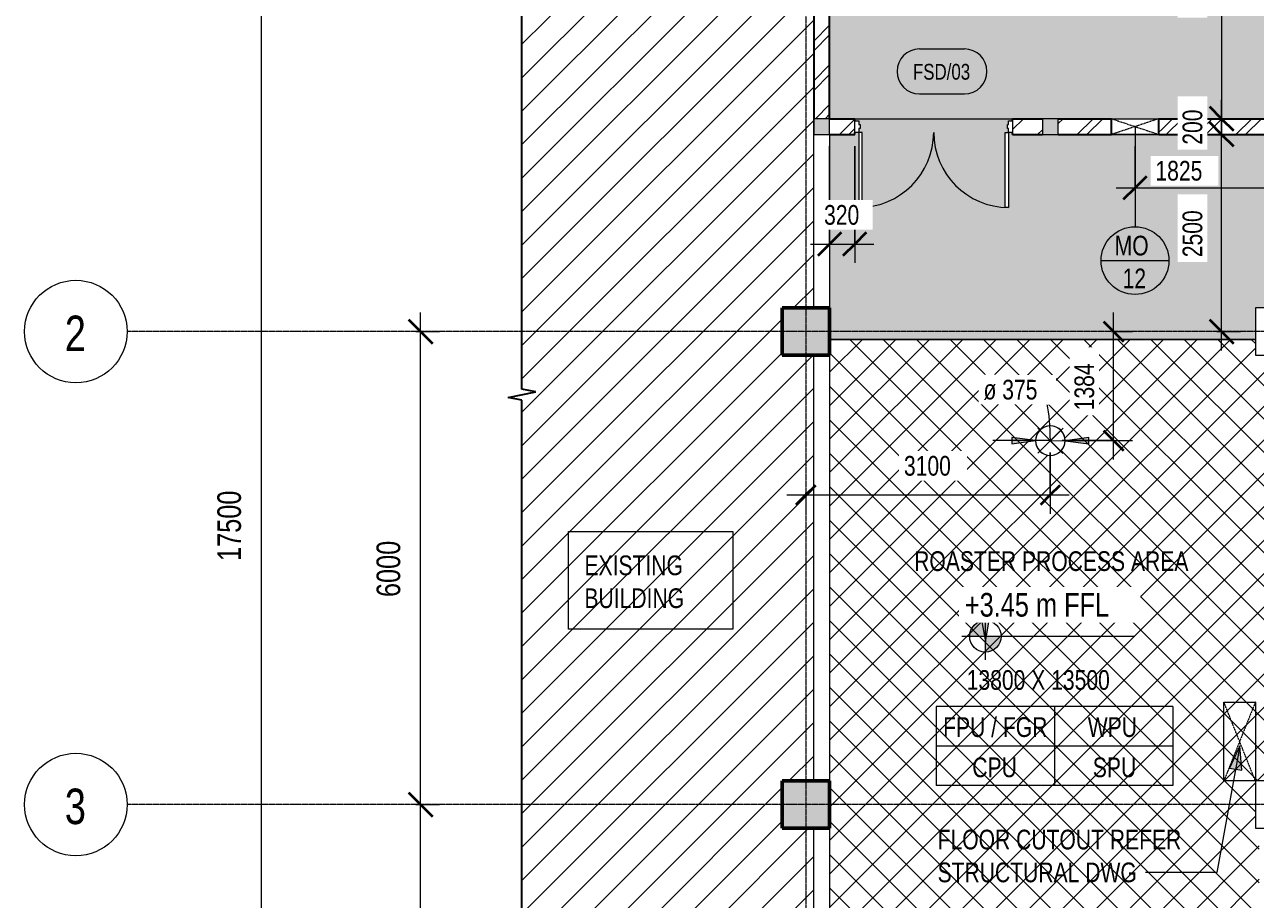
# Model space of a CAD drawing. Header units: millimetres. Extents: x -29259 to 87313, y -139821 to 46728.
# Drawn here: x 27047 to 42654, y 3797 to 14893 of the extents above; entities that cross this region are included whole.
import ezdxf

# ---------------------------------------------------------------- set-up
doc = ezdxf.new("R2010")
doc.units = ezdxf.units.MM
for name, pattern in [('Dash', [6.35, 3.175, -3.175]), ('Grid Line', [22.225, 12.7, -3.175, 3.175, -3.175]), ('Overhead', [3.96875, 2.38125, -1.5875])]:
    doc.linetypes.add(name, pattern=pattern)
for name, color, linetype, lineweight in [('A-ANNO-DIMS', 211, 'Continuous', 9), ('A-ANNO-DIMS-100', 211, 'Continuous', 9), ('A-AREA-IDEN', 2, 'Continuous', 9), ('A-DETL-GENF', 92, 'Continuous', 9), ('A-DETL-HDLN', 90, 'Overhead', 9), ('A-DETL-MEDM', 33, 'Continuous', 25), ('A-DETL-THIN', 151, 'Continuous', 9), ('A-DOOR', 31, 'Continuous', 9), ('A-DOOR-FRAM', 31, 'Continuous', 18), ('A-DOOR-IDEN', 31, 'Continuous', 9), ('A-FLOR', 192, 'Continuous', 9), ('A-FLOR-PATT', 8, 'Continuous', 18), ('A-GLAZ', 151, 'Continuous', 9), ('A-GLAZ-HDLN', 1, 'Dash', 18), ('A-GLAZ-IDEN', 152, 'Continuous', 9), ('A-WALL', 113, 'Continuous', 18), ('A-WALL-PATT', 111, 'Continuous', 18), ('G-ANNO-DIMS', 111, 'Continuous', 9), ('G-ANNO-TEXT', 231, 'Continuous', 9), ('S-COLS', 52, 'Continuous', 18), ('S-GRID', 8, 'Continuous', 9), ('S-GRID-IDEN', 1, 'Continuous', 9)]:
    doc.layers.add(name, color=color, linetype=linetype, lineweight=lineweight)
doc.styles.add('Century Gothic', font='GOTHIC.TTF', dxfattribs={"width": 0.8, "height": 450})
doc.styles.add('Century Gothic_1', font='GOTHIC.TTF', dxfattribs={"width": 0.8, "height": 250})
doc.styles.add('Century Gothic_2', font='GOTHIC.TTF', dxfattribs={"width": 0.8, "height": 300})
doc.styles.add('Century Gothic_3', font='GOTHIC.TTF', dxfattribs={"width": 0.8, "height": 200})
doc.dimstyles.new('Diagonal_-_2_5mm_Century_Gothic', dxfattribs={"dimscale": 304.8, "dimtxt": 261.042067, "dimasz": 0.984252, "dimexe": 0.787402, "dimexo": 0.492126, "dimgap": 0.574147, "dimtad": 1, "dimdec": 0, "dimzin": 0, "dimdsep": 46, "dimtxsty": 'Century Gothic_1', "dimblk1": 'OBLIQUE', "dimblk2": 'OBLIQUE', "dimsah": 1, "dimcen": 0.09, "dimdle": 0.787402, "dimazin": 0, "dimtfac": 1, "dimtdec": 4, "dimtix": 1, "dimtmove": 0, "dimatfit": 3, "dimfxl": 1, "dimtvp": 1, "dimtfill": 1, "dimtolj": 1, "dimtzin": 0, "dimarcsym": 2})
doc.dimstyles.new('Diagonal_-_2_5mm_Century_Gothic_2', dxfattribs={"dimscale": 304.8, "dimtxt": 261.042067, "dimasz": 0.984252, "dimexe": 0.787402, "dimexo": 0.492126, "dimgap": 0.574147, "dimtad": 1, "dimdec": 0, "dimzin": 0, "dimdsep": 46, "dimtxsty": 'Century Gothic_1', "dimblk1": 'OBLIQUE', "dimblk2": 'OBLIQUE', "dimsah": 1, "dimcen": 0.09, "dimdle": 0.787402, "dimazin": 0, "dimtfac": 1, "dimtdec": 4, "dimtix": 1, "dimtmove": 2, "dimatfit": 3, "dimfxl": 1, "dimtvp": 1, "dimtfill": 1, "dimtolj": 1, "dimtzin": 0, "dimarcsym": 2})
doc.dimstyles.new('Diagonal_-_2_5mm_Century_Gothic__T', dxfattribs={"dimscale": 304.8, "dimtxt": 261.042067, "dimasz": 0.82021, "dimexe": 0.787402, "dimexo": 0.492126, "dimgap": 0.574147, "dimtad": 1, "dimdec": 0, "dimzin": 0, "dimdsep": 46, "dimtxsty": 'Century Gothic_1', "dimblk1": 'OBLIQUE', "dimblk2": 'OBLIQUE', "dimsah": 1, "dimcen": 0.09, "dimdle": 0.787402, "dimazin": 0, "dimtfac": 1, "dimtdec": 4, "dimtix": 1, "dimtmove": 0, "dimatfit": 3, "dimfxl": 1, "dimtvp": 1, "dimtfill": 1, "dimtolj": 1, "dimtzin": 0, "dimarcsym": 2})
doc.dimstyles.new('Diagonal_-_3mm_Century_Gothic', dxfattribs={"dimscale": 304.8, "dimtxt": 313.250481, "dimasz": 0.984252, "dimexe": 0.787402, "dimexo": 0.492126, "dimgap": 0.574147, "dimtad": 1, "dimdec": 0, "dimzin": 0, "dimdsep": 46, "dimtxsty": 'Century Gothic_2', "dimblk1": 'OBLIQUE', "dimblk2": 'OBLIQUE', "dimsah": 1, "dimcen": 0.09, "dimdle": 0.787402, "dimazin": 0, "dimtfac": 1, "dimtdec": 4, "dimtix": 1, "dimtmove": 0, "dimatfit": 3, "dimfxl": 1, "dimtvp": 1, "dimtfill": 1, "dimtolj": 1, "dimtzin": 0, "dimarcsym": 2})
doc.dimstyles.new('Diameter_-_2_5mm_Century_Gothic', dxfattribs={"dimscale": 304.8, "dimtxt": 261.042067, "dimasz": 0.984252, "dimexe": 0.787402, "dimexo": 0, "dimgap": 0.492126, "dimtad": 1, "dimjust": 3, "dimdec": 0, "dimzin": 0, "dimdsep": 46, "dimtxsty": 'Century Gothic_1', "dimsah": 1, "dimcen": 0.09, "dimdle": 0.787402, "dimazin": 0, "dimtfac": 1, "dimtdec": 4, "dimtix": 1, "dimtmove": 0, "dimatfit": 2, "dimfxl": 1, "dimtvp": 1, "dimtfill": 1, "dimtolj": 1, "dimtzin": 0, "dimarcsym": 2})
pattern_1 = [(45, (36954.4, 0), (-251.447, 251.447), []), (45, (36954.4, 381), (-251.447, 251.447), [])]

# ---------------------------------------------------------------- blocks, each defined once
blk = doc.blocks.new('Roaster Building_ST_RVT2022_detached_rvt-2-FIRST FLOOR PLAN')
at = {"layer": 'S-COLS', "lineweight": 5}
for points in [[(-86, 10700), (300, 10700), (300, 11300), (-300, 11300), (-300, 10700)], [(-300, 4700), (300, 4700), (300, 5300), (-300, 5300)]]:
    blk.add_hatch(color=254, dxfattribs=at).paths.add_polyline_path(points)
at = {"layer": 'A-FLOR', "color": 250}
for p, q in [((300, 13500), (300, 11300)), ((300, 10900), (5700, 10900))]:
    blk.add_line(p, q, dxfattribs=at)
at = {"layer": 'S-COLS', "color": 7, "lineweight": 50}
for p, q in [((100, 11300), (-300, 11300)), ((-300, 11300), (-300, 10700)), ((300, 11300), (100, 11300)), ((300, 10700), (300, 11300)), ((-300, 10700), (100, 10700)), ((100, 10700), (300, 10700)), ((100, 5300), (-300, 5300)), ((-300, 5300), (-300, 4700)), ((300, 5300), (100, 5300)), ((300, 4700), (300, 5300)), ((-300, 4700), (100, 4700)), ((100, 4700), (300, 4700))]:
    blk.add_line(p, q, dxfattribs=at)
at = {"layer": 'S-COLS', "color": 250, "lineweight": 9}
for p, q in [((6300, 11300), (5700, 11300)), ((5700, 11300), (5700, 10700)), ((5700, 10700), (6300, 10700)), ((6300, 5300), (5700, 5300)), ((5700, 5300), (5700, 4700)), ((5700, 4700), (6300, 4700))]:
    blk.add_line(p, q, dxfattribs=at)
blk = doc.blocks.new('Roaster Building_ST_RVT2022 _SST__rvt-2-FIRST FLOOR PLAN')
at = {"layer": 'A-FLOR', "lineweight": 5}
h = blk.add_hatch(color=8, dxfattribs=at)
h.paths.add_polyline_path([(10897, 10900), (12750, 10900), (12750, 10925), (9140, 10925), (9140, 10900), (10891, 10900)])
h.paths.add_polyline_path([(671, 13525), (716, 13525), (716, 12575), (671, 12575), (671, 13500)])
h.paths.add_polyline_path([(12939, 10900), (13700, 10900), (13700, 11300), (14100, 11300), (14100, 12030), (13350, 12030), (13350, 13500), (13200, 13500), (13200, 13525), (13150, 13525), (13150, 13575), (13134, 13575), (13134, 13626), (13150, 13626), (13150, 13675), (13200, 13675), (13200, 13700), (14100, 13700), (14100, 16250), (12150, 16250), (12150, 17000), (6300, 17000), (6300, 16700), (5700, 16700), (5700, 17000), (600, 17000), (600, 16100), (301, 16100), (301, 13700), (621, 13700), (621, 13675), (671, 13675), (671, 13626), (687, 13626), (687, 13575), (671, 13575), (671, 13525), (621, 13525), (621, 13500), (300, 13500), (300, 10900), (5700, 10900), (5700, 11300), (6300, 11300), (6300, 10900), (9090, 10900), (9091, 10975), (12800, 10974), (12800, 10900)])
h.paths.add_polyline_path([(14100, 12180), (14100, 13500), (13500, 13500), (13500, 13400), (13900, 13400), (13900, 12180), (13933, 12180)])
h.paths.add_polyline_path([(13150, 12425), (13105, 12425), (13105, 13525), (13150, 13525), (13150, 12765)])
h.paths.add_polyline_path([(2571, 13525), (2571, 13575), (2555, 13575), (2555, 13626), (2571, 13626), (2571, 13675), (2621, 13675), (2621, 13700), (12000, 13700), (12000, 13675), (12050, 13675), (12050, 13626), (12066, 13626), (12066, 13575), (12050, 13575), (12050, 13525), (12000, 13525), (12000, 13500), (2621, 13500), (2621, 13525)])
h.paths.add_polyline_path([(2526, 12575), (2526, 13525), (2571, 13525), (2571, 12575)])
h.paths.add_polyline_path([(12770, 13519), (12430, 13519), (12430, 13525), (12450, 13525), (12450, 13570), (12430, 13570), (12430, 13576), (12770, 13576), (12770, 13570), (12750, 13570), (12750, 13525), (12770, 13525)])
h.paths.add_polyline_path([(13600, 16400), (14100, 16400), (14100, 16700), (13700, 16700), (13700, 17000), (12300, 17000), (12300, 16800), (13600, 16800), (13600, 16700)])
h.paths.add_polyline_path([(14300, 17200), (14300, 17800), (9505, 17800), (9505, 17700), (9305, 17700), (9305, 17600), (300, 17600), (300, 17300), (600, 17300), (600, 17200), (5700, 17200), (5700, 17300), (6300, 17300), (6300, 17200), (13933, 17200)])
at = {"layer": 'A-FLOR', "color": 255, "lineweight": 18}
for p, q in [((300, 13500), (300, 11300)), ((300, 10900), (5700, 10900))]:
    blk.add_line(p, q, dxfattribs=at)
blk = doc.blocks.new('LTTS_NT_AR_Door-Exterior-Double - 2000 x 3000mm_FSD 03-983790-FIRST FLOOR PLAN')
at = {"layer": 'A-DOOR', "lineweight": 18}
for p, q in [((-905, -81.35), (-950, -81.35)), ((-950, -81.35), (-950, -1031.35)), ((-905, -1031.35), (-905, -81.35)), ((905, -81.35), (950, -81.35)), ((905, -1031.35), (905, -81.35)), ((950, -81.35), (950, -1031.35)), ((-950, -1031.35), (-905, -1031.35)), ((950, -1031.35), (905, -1031.35))]:
    blk.add_line(p, q, dxfattribs=at)
at = {"layer": 'A-DOOR'}
for centre, start, end in [((-950, -81.35), 270, 360), ((950, -81.35), 180, 270)]:
    blk.add_arc(centre, 950, start, end, dxfattribs=at)
at = {"layer": 'A-DOOR-FRAM'}
for p, q in [((-1000, 68.65), (-950, 68.65)), ((-1000, -81.35), (-1000, 68.65)), ((-950, 68.65), (-950, 19.4375)), ((-950, 19.4375), (-934.125, 19.4375)), ((-934.125, 19.4375), (-934.125, -31.5875)), ((934.125, 19.4375), (950, 19.4375)), ((934.125, -31.5875), (934.125, 19.4375)), ((950, 68.65), (1000, 68.65)), ((950, 19.4375), (950, 68.65)), ((1000, 68.65), (1000, -81.35)), ((-950, -81.35), (-1000, -81.35)), ((-950, -31.5875), (-950, -81.35)), ((-934.125, -31.5875), (-950, -31.5875)), ((950, -31.5875), (934.125, -31.5875)), ((950, -81.35), (950, -31.5875)), ((1000, -81.35), (950, -81.35))]:
    blk.add_line(p, q, dxfattribs=at)
blk = doc.blocks.new('MECH CUTOUT - M 12-992678-FIRST FLOOR PLAN')
at = {"layer": 'A-GLAZ'}
for p, q in [((300, 100), (-300, 100)), ((-300, -100), (-300, 100)), ((300, -100), (300, 100)), ((300, -100), (-300, -100))]:
    blk.add_line(p, q, dxfattribs=at)
at = {"layer": 'A-GLAZ-HDLN'}
for p, q in [((300, -100), (-300, 100)), ((-300, -100), (300, 100))]:
    blk.add_line(p, q, dxfattribs=at)
blk = doc.blocks.new('M_Break Line - M_Break Line-679379-FIRST FLOOR PLAN')
at = {"layer": 'A-DETL-MEDM'}
for p, q in [((-71, 0), (-35, 175)), ((-35, 175), (35, -175)), ((-14313, 0), (-71, 0)), ((35, -175), (71, 0)), ((71, 0), (10248, 0))]:
    blk.add_line(p, q, dxfattribs=at)
blk = doc.blocks.new('Grid - M_Grid Head - Circle-24584-FIRST FLOOR PLAN')
at = {"layer": 'S-GRID-IDEN'}
blk.add_circle((0, 0), 6.5, dxfattribs=at)
blk = doc.blocks.new('DIMBLOCK26-FIRST FLOOR PLAN')
at = {"layer": 'A-ANNO-DIMS-100', "lineweight": 35, "transparency": 16777216}
for p, q in [((32069, 5000), (31919, 5150)), ((32069, 5000), (32219, 4850)), ((32069, 0), (31919, 150)), ((32069, 0), (32219, -150))]:
    blk.add_line(p, q, dxfattribs=at)
at = {"layer": 'A-ANNO-DIMS-100', "transparency": 16777216}
for p, q in [((32007, 5000), (32309, 5000)), ((32069, 5000), (32007, 5000)), ((32069, 0), (32069, 5000)), ((32007, 0), (32309, 0)), ((32069, 0), (32007, 0))]:
    blk.add_line(p, q, dxfattribs=at)
at = {"layer": 'A-ANNO-DIMS-100', "color": 0, "transparency": 16777216, "insert": (31510, 2132), "char_height": 300, "width": 883.07, "attachment_point": 1, "rotation": 90, "line_spacing_factor": 0.984502, "style": 'Century Gothic_2', "bg_fill": 3, "box_fill_scale": 1.25, "bg_fill_color": 256, "bg_fill_true_color": 13158600, "bg_fill_transparency": 0}
blk.add_mtext('5000', dxfattribs=at)
blk = doc.blocks.new('_Oblique')
at = {"color": 0, "linetype": 'ByBlock', "lineweight": -2}
blk.add_line((-0.5, -0.5), (0.5, 0.5), dxfattribs=at)
blk = doc.blocks.new('DIMBLOCK27-FIRST FLOOR PLAN')
at = {"layer": 'A-ANNO-DIMS-100', "transparency": 16777216}
for p, q in [((32069, 5000), (32069, 11240)), ((32007, 11000), (32309, 11000)), ((32069, 11000), (32007, 11000)), ((32007, 5000), (32309, 5000)), ((32069, 5000), (32007, 5000))]:
    blk.add_line(p, q, dxfattribs=at)
at = {"layer": 'A-ANNO-DIMS-100', "lineweight": 35, "transparency": 16777216}
for p, q in [((32069, 11000), (31919, 11150)), ((32069, 11000), (32219, 10850)), ((32069, 5000), (31919, 5150)), ((32069, 5000), (32219, 4850))]:
    blk.add_line(p, q, dxfattribs=at)
at = {"layer": 'A-ANNO-DIMS-100', "color": 0, "transparency": 16777216, "insert": (31510, 7632), "char_height": 300, "width": 883.07, "attachment_point": 1, "rotation": 90, "line_spacing_factor": 0.984502, "style": 'Century Gothic_2', "bg_fill": 3, "box_fill_scale": 1.25, "bg_fill_color": 256, "bg_fill_true_color": 13158600, "bg_fill_transparency": 0}
blk.add_mtext('6000', dxfattribs=at)
blk = doc.blocks.new('DIMBLOCK28-FIRST FLOOR PLAN')
at = {"layer": 'A-ANNO-DIMS-100', "transparency": 16777216}
for p, q in [((42226, 17240), (42226, 13460)), ((42288, 17000), (41986, 17000)), ((42226, 17000), (42288, 17000)), ((41687, 13700), (42466, 13700)), ((42226, 13700), (41687, 13700))]:
    blk.add_line(p, q, dxfattribs=at)
at = {"layer": 'A-ANNO-DIMS-100', "lineweight": 35, "transparency": 16777216}
for p, q in [((42226, 17000), (42076, 17150)), ((42226, 17000), (42376, 16850)), ((42226, 13700), (42076, 13850)), ((42226, 13700), (42376, 13550))]:
    blk.add_line(p, q, dxfattribs=at)
at = {"layer": 'A-ANNO-DIMS-100', "color": 0, "transparency": 16777216, "insert": (41731, 15043), "char_height": 250, "width": 735.89, "attachment_point": 1, "rotation": 90, "line_spacing_factor": 0.984502, "style": 'Century Gothic_1', "bg_fill": 3, "box_fill_scale": 1.25, "bg_fill_color": 256, "bg_fill_true_color": 13158600, "bg_fill_transparency": 0}
blk.add_mtext('3300', dxfattribs=at)
blk = doc.blocks.new('DIMBLOCK45-FIRST FLOOR PLAN')
at = {"layer": 'A-ANNO-DIMS-100', "lineweight": 35, "transparency": 16777216}
for p, q in [((42226, 13500), (42076, 13650)), ((42226, 13500), (42376, 13350)), ((42226, 11000), (42076, 11150)), ((42226, 11000), (42376, 10850))]:
    blk.add_line(p, q, dxfattribs=at)
at = {"layer": 'A-ANNO-DIMS-100', "transparency": 16777216}
for p, q in [((42164, 13500), (42466, 13500)), ((42226, 13500), (42164, 13500)), ((42226, 10760), (42226, 13500)), ((42164, 11000), (42466, 11000)), ((42226, 11000), (42164, 11000))]:
    blk.add_line(p, q, dxfattribs=at)
at = {"layer": 'A-ANNO-DIMS-100', "color": 0, "transparency": 16777216, "insert": (41731, 11943), "char_height": 250, "width": 735.89, "attachment_point": 1, "rotation": 90, "line_spacing_factor": 0.984502, "style": 'Century Gothic_1', "bg_fill": 3, "box_fill_scale": 1.25, "bg_fill_color": 256, "bg_fill_true_color": 13158600, "bg_fill_transparency": 0}
blk.add_mtext('2500', dxfattribs=at)
blk = doc.blocks.new('DIMBLOCK46-FIRST FLOOR PLAN')
at = {"layer": 'A-ANNO-DIMS-100', "transparency": 16777216}
for p, q in [((42226, 13500), (42226, 13940)), ((42164, 13700), (42466, 13700)), ((42226, 13700), (42164, 13700)), ((42164, 13500), (42466, 13500)), ((42226, 13500), (42164, 13500))]:
    blk.add_line(p, q, dxfattribs=at)
at = {"layer": 'A-ANNO-DIMS-100', "lineweight": 35, "transparency": 16777216}
for p, q in [((42226, 13700), (42076, 13850)), ((42226, 13500), (42076, 13650)), ((42226, 13700), (42376, 13550)), ((42226, 13500), (42376, 13350))]:
    blk.add_line(p, q, dxfattribs=at)
at = {"layer": 'A-ANNO-DIMS-100', "color": 0, "transparency": 16777216, "insert": (41731, 13370), "char_height": 250, "width": 551.92, "attachment_point": 1, "rotation": 90, "line_spacing_factor": 0.984502, "style": 'Century Gothic_1', "bg_fill": 3, "box_fill_scale": 1.25, "bg_fill_color": 256, "bg_fill_true_color": 13158600, "bg_fill_transparency": 0}
blk.add_mtext('200', dxfattribs=at)
blk = doc.blocks.new('DIMBLOCK56-FIRST FLOOR PLAN')
at = {"layer": 'A-ANNO-DIMS-100', "transparency": 16777216}
for p, q in [((40856, 9376), (40856, 11240)), ((40829, 11000), (41096, 11000)), ((40856, 11000), (40829, 11000)), ((40204, 9616), (41096, 9616)), ((40856, 9616), (40204, 9616))]:
    blk.add_line(p, q, dxfattribs=at)
at = {"layer": 'A-ANNO-DIMS-100', "lineweight": 35, "transparency": 16777216}
for p, q in [((40856, 11000), (40731, 11125)), ((40856, 11000), (40981, 10875)), ((40856, 9616), (40731, 9741)), ((40856, 9616), (40981, 9491))]:
    blk.add_line(p, q, dxfattribs=at)
at = {"layer": 'A-ANNO-DIMS-100', "color": 0, "transparency": 16777216, "insert": (40360, 10001), "char_height": 250, "width": 735.89, "attachment_point": 1, "rotation": 90, "line_spacing_factor": 0.984502, "style": 'Century Gothic_1', "bg_fill": 3, "box_fill_scale": 1.25, "bg_fill_color": 256, "bg_fill_true_color": 13158600, "bg_fill_transparency": 0}
blk.add_mtext('1384', dxfattribs=at)
blk = doc.blocks.new('DIMBLOCK57-FIRST FLOOR PLAN')
at = {"layer": 'A-ANNO-DIMS-100', "transparency": 16777216}
for p, q in [((40054, 9466), (40054, 8687)), ((40054, 8927), (40054, 9466)), ((36714, 8927), (40294, 8927)), ((36954, 8954), (36954, 8687)), ((36954, 8927), (36954, 8954))]:
    blk.add_line(p, q, dxfattribs=at)
at = {"layer": 'A-ANNO-DIMS-100', "lineweight": 35, "transparency": 16777216}
for p, q in [((36954, 8927), (36829, 8802)), ((36954, 8927), (37079, 9052)), ((40054, 8927), (39929, 8802)), ((40054, 8927), (40179, 9052))]:
    blk.add_line(p, q, dxfattribs=at)
at = {"layer": 'A-ANNO-DIMS-100', "color": 0, "transparency": 16777216, "insert": (38198, 9422), "char_height": 250, "width": 735.89, "attachment_point": 1, "line_spacing_factor": 0.984502, "style": 'Century Gothic_1', "bg_fill": 3, "box_fill_scale": 1.25, "bg_fill_color": 256, "bg_fill_true_color": 13158600, "bg_fill_transparency": 0}
blk.add_mtext('3100', dxfattribs=at)
blk = doc.blocks.new('DIMBLOCK58-FIRST FLOOR PLAN')
at = {"layer": 'A-ANNO-DIMS-100', "transparency": 16777216}
for points in [[(39867, 9616), (39567, 9656), (39567, 9577)], [(40242, 9615), (40542, 9575), (40542, 9654)]]:
    blk.add_hatch(color=256, dxfattribs=at).paths.add_polyline_path(points)
for p, q in [((40215, 9775), (39894, 9456)), ((40214, 9455), (39895, 9776)), ((40054, 9616), (39324, 9617)), ((39867, 9616), (39567, 9656)), ((39567, 9656), (39567, 9577)), ((39567, 9577), (39867, 9616)), ((40054, 9616), (40784, 9614)), ((40542, 9654), (40242, 9615)), ((40242, 9615), (40542, 9575)), ((40542, 9575), (40542, 9654))]:
    blk.add_line(p, q, dxfattribs=at)
for radius, start, end in [(187, 106.5231, 253.2003), (188, 286.5231, 73.2003)]:
    blk.add_arc((40054, 9616), radius, start, end, dxfattribs=at)
blk.add_ellipse((39918, 9616), major_axis=(2, 656), ratio=0.207611, start_param=4.712389, end_param=6.283185, dxfattribs=at)
at = {"layer": 'A-ANNO-DIMS-100', "color": 0, "transparency": 16777216, "insert": (39207, 10389), "char_height": 250, "width": 855.22, "attachment_point": 1, "rotation": 359.8617, "line_spacing_factor": 0.984502, "style": 'Century Gothic_1', "bg_fill": 3, "box_fill_scale": 1.25, "bg_fill_color": 256, "bg_fill_true_color": 13158600, "bg_fill_transparency": 0}
blk.add_mtext('ø 375', dxfattribs=at)
blk = doc.blocks.new('DIMBLOCK70-FIRST FLOOR PLAN')
at = {"layer": 'A-ANNO-DIMS-100', "transparency": 16777216}
for p, q in [((30051, -440), (30051, 17540)), ((36204, 17300), (29811, 17300)), ((30051, 17300), (36204, 17300)), ((35850, -200), (29811, -200)), ((30051, -200), (35850, -200))]:
    blk.add_line(p, q, dxfattribs=at)
at = {"layer": 'A-ANNO-DIMS-100', "lineweight": 35, "transparency": 16777216}
for p, q in [((30051, 17300), (29901, 17450)), ((30051, 17300), (30201, 17150)), ((30051, -200), (29901, -50)), ((30051, -200), (30201, -350))]:
    blk.add_line(p, q, dxfattribs=at)
at = {"layer": 'A-ANNO-DIMS-100', "color": 0, "transparency": 16777216, "insert": (29491, 8090), "char_height": 300, "width": 1103.84, "attachment_point": 1, "rotation": 90, "line_spacing_factor": 0.984502, "style": 'Century Gothic_2', "bg_fill": 3, "box_fill_scale": 1.25, "bg_fill_color": 256, "bg_fill_true_color": 13158600, "bg_fill_transparency": 0}
blk.add_mtext('17500', dxfattribs=at)
blk = doc.blocks.new('Spot Elevations - M_Spot Elevation - Target Filled-23738-FIRST FLOOR PLAN')
at = {"layer": 'G-ANNO-DIMS'}
h = blk.add_hatch(color=256, dxfattribs=at)
edge = h.paths.add_edge_path()
edge.add_line((0, 0), (-2, 0))
edge.add_arc((0, 0), 2, 90, 180, ccw=False)
edge.add_line((0, 2), (0, 0))
h = blk.add_hatch(color=256, dxfattribs=at)
edge = h.paths.add_edge_path()
edge.add_line((0, 0), (2, 0))
edge.add_arc((0, 0), 2, 270, 360, ccw=False)
edge.add_line((0, -2), (0, 0))
for p, q in [((0, -3), (0, 3)), ((-3, 0), (18.95, 0))]:
    blk.add_line(p, q, dxfattribs=at)
blk.add_circle((0, 0), 2, dxfattribs=at)
blk = doc.blocks.new('LTTS_Finish_Room Tag - Finish Room Tag-672008-FIRST FLOOR PLAN')
at = {"layer": 'A-AREA-IDEN'}
for p, q in [((-15, 5), (-15, -5)), ((15, 5), (-15, 5)), ((0, 5), (0, -5)), ((15, 5), (15, -5)), ((15, 0), (-15, 0)), ((15, -5), (-15, -5))]:
    blk.add_line(p, q, dxfattribs=at)
blk = doc.blocks.new('M_Door Tag - M_Door Tag-1233-FIRST FLOOR PLAN')
at = {"layer": 'A-DOOR-IDEN'}
for p, q in [((-3.15, 2.71), (2.55, 2.71)), ((-3.15, -3), (2.55, -3))]:
    blk.add_line(p, q, dxfattribs=at)
for centre, start, end in [((-3.15, -0.15), 90, 270), ((2.55, -0.15), 270, 90)]:
    blk.add_arc(centre, 2.85, start, end, dxfattribs=at)
blk = doc.blocks.new('DIMBLOCK71-FIRST FLOOR PLAN')
at = {"layer": 'A-ANNO-DIMS-100', "transparency": 16777216}
for p, q in [((37255, 13350), (37255, 11870)), ((37255, 12110), (37255, 13350)), ((37575, 13350), (37575, 11870)), ((37575, 12110), (37575, 13350)), ((37015, 12110), (37815, 12110))]:
    blk.add_line(p, q, dxfattribs=at)
at = {"layer": 'A-ANNO-DIMS-100', "lineweight": 35, "transparency": 16777216}
for p, q in [((37255, 12110), (37405, 12260)), ((37575, 12110), (37725, 12260)), ((37255, 12110), (37105, 11960)), ((37575, 12110), (37425, 11960))]:
    blk.add_line(p, q, dxfattribs=at)
at = {"layer": 'A-ANNO-DIMS-100', "color": 0, "transparency": 16777216, "insert": (37185, 12605), "char_height": 250, "width": 551.92, "attachment_point": 1, "line_spacing_factor": 0.984502, "style": 'Century Gothic_1', "bg_fill": 3, "box_fill_scale": 1.25, "bg_fill_color": 256, "bg_fill_true_color": 13158600, "bg_fill_transparency": 0}
blk.add_mtext('320', dxfattribs=at)
blk = doc.blocks.new('DIMBLOCK72-FIRST FLOOR PLAN')
at = {"layer": 'A-ANNO-DIMS-100', "transparency": 16777216}
for p, q in [((41129, 13350), (41129, 12583)), ((41129, 12823), (41129, 13350)), ((40889, 12823), (42954, 12823)), ((42954, 12885), (42954, 12583)), ((42954, 12823), (42954, 12885))]:
    blk.add_line(p, q, dxfattribs=at)
at = {"layer": 'A-ANNO-DIMS-100', "lineweight": 35, "transparency": 16777216}
for p, q in [((41129, 12823), (41279, 12973)), ((42954, 12823), (43104, 12973)), ((41129, 12823), (40979, 12673)), ((42954, 12823), (42804, 12673))]:
    blk.add_line(p, q, dxfattribs=at)
at = {"layer": 'A-ANNO-DIMS-100', "color": 0, "transparency": 16777216, "insert": (41387, 13165), "char_height": 250, "width": 735.89, "attachment_point": 1, "line_spacing_factor": 0.984502, "style": 'Century Gothic_1', "bg_fill": 3, "box_fill_scale": 1.25, "bg_fill_color": 256, "bg_fill_true_color": 13158600, "bg_fill_transparency": 0}
blk.add_mtext('1825', dxfattribs=at)
blk = doc.blocks.new('LTTS_A1_WINDOW TAG - LTTS_A1_WINDOW TAG-803410-FIRST FLOOR PLAN')
at = {"layer": 'A-GLAZ-IDEN'}
blk.add_line((-4.31, 0), (4.29, 0), dxfattribs=at)
blk.add_circle((-0.01, 0), 4.3, dxfattribs=at)

msp = doc.modelspace()

# ---------------------------------------------------------------- hatches: boundary and pattern name
at = {"layer": 'A-DETL-GENF'}
h = msp.add_hatch(dxfattribs=at)
h.set_pattern_fill('FP_2', color=9, style=0, pattern_type=2)
h.set_pattern_definition([(45, (36954.4, 0), (-212.132, 212.132), [])])
h.paths.add_polyline_path([(34994, -3955.1), (36654.4, -3955.1), (36654.4, 400), (37054.4, 400), (37054.4, 4700), (36654.4, 4700), (36654.4, 5300), (37054.4, 5300), (37054.4, 10699.9), (36654.4, 10699.9), (36654.4, 11299.9), (37054.4, 11299.9), (37054.4, 16099.9), (36354.4, 16099.9), (36354.4, 17299.9), (37054.4, 17299.9), (37054.4, 17600), (46499.4, 17600), (46499.4, 20391.8), (40181.1, 20391.8), (40145.7, 20239.6), (40110.3, 20391.8), (33354.4, 20391.8), (33354.4, 10270.7), (33529.4, 10235.3), (33354.4, 10199.9), (33354.4, -3955.1)])
for points in [[(37255, 13499.9), (37255, 13700), (37054.4, 13700), (37054.4, 13499.9)], [(40155, 13499.9), (40155, 13700), (39954.4, 13700), (39954.4, 13499.9)]]:
    msp.add_hatch(color=9, dxfattribs=at).paths.add_polyline_path(points)
at = {"layer": 'A-FLOR-PATT', "lineweight": 9}
h = msp.add_hatch(dxfattribs=at)
h.set_pattern_fill('FP_3', color=256, style=0, pattern_type=2)
h.set_pattern_definition([(45, (36954.4, 0), (-212.132, 212.132), []), (135, (36954.4, 0), (-212.132, -212.132), [])])
h.paths.add_polyline_path([(37255, 200), (42654.4, 200), (42654.4, 400), (42704.4, 400), (42704.4, 4700), (42654.4, 4700), (42654.4, 5300), (43254.4, 5300), (43254.4, 5200), (46119.4, 5200), (46119.4, 5775), (46044.4, 5775.9), (46044.4, 10899.9), (45763.8, 10899.9), (45763.8, 9948.7), (44538.8, 9948.7), (44538.8, 10899.9), (43254.4, 10899.9), (43254.4, 10699.9), (42654.4, 10699.9), (42654.4, 10899.9), (37255, 10899.9), (37255, 1118.9)])
h.paths.add_polyline_path([(48900.4, 5200), (50654.4, 5200), (50654.4, 5300), (50854.4, 5300), (50854.4, 10699.9), (50654.4, 10699.9), (50654.4, 10899.9), (49753.9, 10899.9), (49753.1, 7231.7), (48724.4, 7231.7), (48723.5, 5775), (48649.4, 5775), (48649.4, 5200)])
h.paths.add_polyline_path([(48652, 5825), (48674.4, 5825), (48675.2, 7281.7), (49703.9, 7281.7), (49703.9, 10899.9), (49678.9, 10899.9), (49678.9, 7306.7), (48649.4, 7306.7), (48649.4, 5825)])
h.paths.add_polyline_path([(46119.4, 5825), (46119.4, 10899.9), (46094.4, 10899.9), (46094.4, 5825)])
h.paths.add_polyline_path([(44891.3, 9061.5), (44819.7, 9067.7), (44750.2, 9086.3), (44685.1, 9116.7), (44626.2, 9158), (44575.3, 9208.8), (44534.1, 9267.7), (44503.7, 9332.9), (44485.1, 9402.3), (44478.8, 9474), (44485.1, 9545.6), (44503.7, 9615), (44534.1, 9680.2), (44575.3, 9739.1), (44626.2, 9789.9), (44685.1, 9831.2), (44750.2, 9861.6), (44819.7, 9880.2), (44891.3, 9886.5), (44962.9, 9880.2), (45032.4, 9861.6), (45097.6, 9831.2), (45156.5, 9789.9), (45207.3, 9739.1), (45248.5, 9680.2), (45278.9, 9615), (45297.5, 9545.6), (45303.8, 9474), (45297.5, 9402.3), (45278.9, 9332.9), (45248.5, 9267.7), (45207.3, 9208.8), (45156.5, 9158), (45097.6, 9116.7), (45032.4, 9086.3), (44962.9, 9067.7), (44927.1, 9064.6)])
h.paths.add_polyline_path([(40076.9, 9429.4), (40031.7, 9429.4), (39987.8, 9440.2), (39947.8, 9461.2), (39914, 9491.2), (39888.3, 9528.4), (39872.3, 9570.7), (39866.8, 9615.5), (39872.3, 9660.4), (39888.3, 9702.7), (39914, 9739.9), (39947.8, 9769.8), (39987.8, 9790.8), (40031.7, 9801.7), (40076.9, 9801.7), (40120.8, 9790.8), (40160.8, 9769.8), (40194.7, 9739.9), (40220.3, 9702.7), (40236.4, 9660.4), (40241.8, 9615.5), (40236.4, 9570.7), (40220.3, 9528.4), (40194.7, 9491.2), (40160.8, 9461.2), (40120.8, 9440.2)])
at = {"layer": 'A-WALL-PATT', "lineweight": 9}
h = msp.add_hatch(dxfattribs=at)
h.set_pattern_fill('FP_1', color=256, style=0, pattern_type=2)
h.set_pattern_definition(pattern_1)
h.paths.add_polyline_path([(37055, 13700), (37255, 13700), (37255, 16099.9), (37055, 16099.9), (37055, 14706.4)])
h = msp.add_hatch(dxfattribs=at)
h.set_pattern_fill('FP_1', color=256, style=0, pattern_type=2)
h.set_pattern_definition(pattern_1)
h.paths.add_polyline_path([(46966.1, 13499.9), (47843.2, 13499.9), (47843.2, 13699.9), (46966.1, 13699.9)])
h.paths.add_polyline_path([(50179.5, 13499.9), (51054.4, 13499.9), (51054.4, 13699.9), (50154.4, 13699.9), (50154.4, 13499.9)])
h.paths.add_polyline_path([(48900.4, 13499.9), (48954.4, 13499.9), (48954.4, 13699.9), (48655, 13699.9), (48655, 13499.9)])
h.paths.add_polyline_path([(44927.1, 13499.9), (45654.4, 13499.9), (45654.4, 13699.9), (43055, 13699.9), (43055, 13499.9)])
h.paths.add_polyline_path([(37575, 13499.9), (37575, 13699.9), (37255, 13699.9), (37255, 13499.9)])
h.paths.add_polyline_path([(40155, 13499.9), (40778.8, 13499.9), (40778.8, 13699.9), (40155, 13699.9), (40155, 13524.9)])
h.paths.add_polyline_path([(45855, 13499.9), (46278.8, 13499.9), (46278.8, 13699.9), (45855, 13699.9), (45855, 13682.3)])
h.paths.add_polyline_path([(41466.1, 13499.9), (42854.4, 13499.9), (42854.4, 13699.9), (41466.1, 13699.9)])
h.paths.add_polyline_path([(39954.4, 13499.9), (39954.4, 13699.9), (39575, 13699.9), (39575, 13499.9), (39600.1, 13499.9)])
h = msp.add_hatch(dxfattribs=at)
h.set_pattern_fill('FP_1', color=256, style=0, pattern_type=2)
h.set_pattern_definition(pattern_1)
h.paths.add_polyline_path([(41429.4, 13499.9), (41466.1, 13499.9), (41466.1, 13699.9), (41429.4, 13699.9)])
h.paths.add_polyline_path([(40778.8, 13499.9), (40829.4, 13499.9), (40829.4, 13699.9), (40778.8, 13699.9)])
at = {"layer": 'G-ANNO-DIMS'}
msp.add_hatch(color=256, dxfattribs=at).paths.add_polyline_path([(39231.4, 7065.9), (39284.3, 7365.9), (39178.5, 7365.9)])
at = {"layer": 'G-ANNO-TEXT'}
msp.add_hatch(color=250, dxfattribs=at).paths.add_polyline_path([(42459.2, 5744.2), (42326.1, 5463.6), (42484.3, 5434.7)])

# ---------------------------------------------------------------- linework, layer by layer
at = {"layer": 'A-DETL-HDLN'}
for p, q in [((42654.4, 5300), (42254.4, 6300)), ((42654.4, 6300), (42254.4, 5300))]:
    msp.add_line(p, q, dxfattribs=at)
at = {"layer": 'A-DETL-THIN'}
for p, q in [((37054.4, 11299.9), (37054.4, 16099.9)), ((37054.4, 13700), (37054.4, 13499.9)), ((37255, 13700), (37054.4, 13700)), ((37255, 13499.9), (37255, 13700)), ((39954.4, 13700), (39954.4, 13499.9)), ((40155, 13700), (39954.4, 13700)), ((40155, 13499.9), (40155, 13700)), ((37054.4, 13499.9), (37255, 13499.9)), ((39954.4, 13499.9), (40155, 13499.9)), ((36654.4, 10699.9), (36654.4, 11299.9)), ((36654.4, 11299.9), (37054.4, 11299.9)), ((37054.4, 10699.9), (36654.4, 10699.9)), ((37054.4, 5300), (37054.4, 10699.9)), ((40186.9, 9748.1), (39921.7, 9482.9)), ((39921.7, 9748.1), (40186.9, 9482.9)), ((42254.4, 6300), (42654.4, 6300)), ((42254.4, 5300), (42254.4, 6300)), ((42654.4, 6300), (42654.4, 5300)), ((36654.4, 4700), (36654.4, 5300)), ((36654.4, 5300), (37054.4, 5300)), ((42654.4, 5300), (42254.4, 5300)), ((37054.4, 4700), (36654.4, 4700)), ((37054.4, 400), (37054.4, 4700))]:
    msp.add_line(p, q, dxfattribs=at)
at = {"layer": 'A-FLOR'}
for p, q in [((37575, 13699.9), (39575, 13699.9)), ((37255, 10899.9), (37255, 200)), ((42654.4, 10899.9), (37255, 10899.9))]:
    msp.add_line(p, q, dxfattribs=at)
for start, end in [(0, 180), (180, 360)]:
    msp.add_arc((40054.3, 9615.5), 187.5, start, end, dxfattribs=at)
at = {"layer": 'A-WALL', "lineweight": 25}
for p, q in [((37055, 16099.9), (37055, 13700)), ((37255, 13700), (37255, 16099.9)), ((37255, 13699.9), (37575, 13699.9)), ((37575, 13674.9), (37575, 13699.9)), ((39575, 13674.9), (39575, 13699.9)), ((39575, 13699.9), (39954.4, 13699.9)), ((40155, 13699.9), (40829.4, 13699.9)), ((40829.4, 13499.9), (40829.4, 13699.9)), ((41429.4, 13499.9), (41429.4, 13699.9)), ((41429.4, 13699.9), (42854.4, 13699.9)), ((37255, 13499.9), (37575, 13499.9)), ((37575, 13499.9), (37575, 13524.9)), ((39575, 13499.9), (39575, 13524.9)), ((39575, 13499.9), (39954.4, 13499.9)), ((40155, 13499.9), (40829.4, 13499.9)), ((41429.4, 13499.9), (42854.4, 13499.9))]:
    msp.add_line(p, q, dxfattribs=at)
at = {"layer": 'A-WALL', "lineweight": 9}
for p, q in [((40829.4, 13699.9), (41429.4, 13699.9)), ((41429.4, 13499.9), (40829.4, 13499.9))]:
    msp.add_line(p, q, dxfattribs=at)
at = {"layer": 'G-ANNO-DIMS'}
for p, q in [((39284.3, 7365.9), (39178.5, 7365.9)), ((39178.5, 7365.9), (39231.4, 7065.9)), ((39231.4, 7065.9), (39284.3, 7365.9)), ((39231.4, 7065.9), (39231.4, 7134.5))]:
    msp.add_line(p, q, dxfattribs=at)
at = {"layer": 'G-ANNO-TEXT', "color": 250}
for p, q in [((42459.2, 5744.2), (42165.6, 4139.3)), ((42459.2, 5744.2), (42326.1, 5463.6)), ((42484.3, 5434.7), (42459.2, 5744.2)), ((42326.1, 5463.6), (42484.3, 5434.7)), ((41886.7, 4139.3), (41261.9, 4139.3)), ((42165.6, 4139.3), (41886.7, 4139.3))]:
    msp.add_line(p, q, dxfattribs=at)
at = {"layer": 'G-ANNO-TEXT', "color": 250, "flags": 128}
msp.add_lwpolyline([(33943.4, 8463.1), (36027.4, 8463.1), (36027.4, 7222.7), (33943.4, 7222.7)], close=True, dxfattribs=at)
at = {"layer": 'S-GRID', "linetype": 'Grid Line'}
for p, q in [((36954.4, 24636.9), (36954.4, -4731.2)), ((57401, 10999.9), (28347.2, 10999.9)), ((57401, 5000), (28347.2, 5000))]:
    msp.add_line(p, q, dxfattribs=at)

# ---------------------------------------------------------------- block references
at = {"color": 10, "lineweight": 5}
msp.add_blockref('Roaster Building_ST_RVT2022_detached_rvt-2-FIRST FLOOR PLAN', (36954.4, 0), dxfattribs=at)
at = {"color": 8, "lineweight": 5}
msp.add_blockref('Roaster Building_ST_RVT2022 _SST__rvt-2-FIRST FLOOR PLAN', (36954.4, 0), dxfattribs=at)
at = {"layer": 'A-AREA-IDEN', "xscale": 99.99999999999993, "yscale": 99.99999999999993, "zscale": 99.99999999999993}
msp.add_blockref('LTTS_Finish_Room Tag - Finish Room Tag-672008-FIRST FLOOR PLAN', (40108.4, 5742.1), dxfattribs=at)
at = {"layer": 'A-DETL-GENF', "rotation": 89.9999999999999}
msp.add_blockref('M_Break Line - M_Break Line-679379-FIRST FLOOR PLAN', (33354.4, 10199.9), dxfattribs=at)
at = {"layer": 'A-DOOR'}
msp.add_blockref('LTTS_NT_AR_Door-Exterior-Double - 2000 x 3000mm_FSD 03-983790-FIRST FLOOR PLAN', (38575, 13606.2), dxfattribs=at)
at = {"layer": 'A-DOOR-IDEN', "xscale": 99.99999999999993, "yscale": 99.99999999999993, "zscale": 99.99999999999993}
msp.add_blockref('M_Door Tag - M_Door Tag-1233-FIRST FLOOR PLAN', (38710.3, 14314.6), dxfattribs=at)
at = {"layer": 'A-GLAZ', "rotation": 180}
msp.add_blockref('MECH CUTOUT - M 12-992678-FIRST FLOOR PLAN', (41129.4, 13599.9), dxfattribs=at)
at = {"layer": 'A-GLAZ-IDEN', "xscale": 99.99999999999993, "yscale": 99.99999999999993, "zscale": 99.99999999999993}
msp.add_blockref('LTTS_A1_WINDOW TAG - LTTS_A1_WINDOW TAG-803410-FIRST FLOOR PLAN', (41129.4, 11899.9), dxfattribs=at)
at = {"layer": 'G-ANNO-DIMS', "xscale": 99.99999999999993, "yscale": 99.99999999999993, "zscale": 99.99999999999993}
msp.add_blockref('Spot Elevations - M_Spot Elevation - Target Filled-23738-FIRST FLOOR PLAN', (39231.4, 7134.5), dxfattribs=at)
at = {"layer": 'S-GRID-IDEN', "xscale": 99.99999999999993, "yscale": 99.99999999999993, "zscale": 99.99999999999993, "rotation": 90}
for p in [(27697.2, 10999.9), (27697.2, 5000)]:
    msp.add_blockref('Grid - M_Grid Head - Circle-24584-FIRST FLOOR PLAN', p, dxfattribs=at)

# ---------------------------------------------------------------- texts
at = {"layer": 'A-AREA-IDEN', "char_height": 250, "attachment_point": 1, "style": 'Century Gothic_1'}
for s, insert, width in [('ROASTER PROCESS AREA', (38327.6, 8212.9), 3969.956), ('FPU / FGR', (38694.6, 6107.5), 1603.375), ('WPU', (40529, 6107.5), 750.379), ('CPU', (39065, 5597.1), 705.485), ('SPU', (40592.6, 5597.1), 596.455)]:
    msp.add_mtext(s, dxfattribs=dict(at, insert=insert, width=width))
at = {"layer": 'A-DOOR-IDEN', "insert": (38312, 14395.1), "char_height": 200, "width": 904.303, "attachment_point": 1, "style": 'Century Gothic_3'}
msp.add_mtext('FSD/03', dxfattribs=at)
at = {"layer": 'A-GLAZ-IDEN', "char_height": 250, "attachment_point": 1, "style": 'Century Gothic_1'}
for s, insert, width in [('MO', (40870, 12215.4), 609.282), ('12', (40970.6, 11798.7), 371.983)]:
    msp.add_mtext(s, dxfattribs=dict(at, insert=insert, width=width))
at = {"layer": 'G-ANNO-TEXT', "color": 7, "char_height": 250, "attachment_point": 1, "style": 'Century Gothic_1'}
for s, insert, width in [('EXISTING ', (34146.6, 8159.4), 1513.586), ('BUILDING', (34146.6, 7742.6), 1552.067), ('13800 X 13500', (38994, 6705.2), 2257.552), ('FLOOR CUTOUT REFER ', (38624.6, 4681.1), 3655.695), ('STRUCTURAL DWG', (38624.6, 4264.3), 2950.21)]:
    msp.add_mtext(s, dxfattribs=dict(at, insert=insert, width=width))

# ---------------------------------------------------------------- next in the draw order: texts
at = {"layer": 'G-ANNO-DIMS', "insert": (38970.6, 7684), "char_height": 300, "width": 2149.982, "attachment_point": 1, "line_spacing_factor": 0.984502, "style": 'Century Gothic_2', "bg_fill": 3, "box_fill_scale": 1.25, "bg_fill_color": 256, "bg_fill_true_color": 13158600, "bg_fill_transparency": 0}
msp.add_mtext('+3.45 m FFL', dxfattribs=at)
at = {"layer": 'S-GRID-IDEN', "char_height": 450, "width": 339.915, "attachment_point": 1, "style": 'Century Gothic', "bg_fill": 3, "box_fill_scale": 1.25, "bg_fill_color": 256, "bg_fill_true_color": 13158600, "bg_fill_transparency": 0}
for s, insert in [('2', (27557, 11201.9)), ('3', (27557, 5202))]:
    msp.add_mtext(s, dxfattribs=dict(at, insert=insert))

# ---------------------------------------------------------------- next in the draw order: dimensions: what is measured, and where the dimension line sits
at = {"layer": 'A-ANNO-DIMS'}
for base, p1, p2, dimstyle, override, picture, middle in [((42225.9, 13699.9), (42438.1, 16999.9), (41836.5, 13699.9), 'Diagonal_-_2_5mm_Century_Gothic', {"dimpost": '<>', "dimfxl": 3354.382385}, 'DIMBLOCK28-FIRST FLOOR PLAN', (41919.7, 15349.9)), ((40855.7, 10999.9), (40054.3, 9615.5), (40678.9, 10999.9), 'Diagonal_-_2_5mm_Century_Gothic__T', {"dimpost": '<>', "dimfxl": 1518.733516}, 'DIMBLOCK56-FIRST FLOOR PLAN', (40549.4, 10307.7)), ((32069.1, 5000), (31856.9, 0), (31856.9, 5000), 'Diagonal_-_3mm_Century_Gothic', {"dimpost": '<>', "dimfxl": 5000}, 'DIMBLOCK26-FIRST FLOOR PLAN', (31736.5, 2500))]:
    dim = msp.add_linear_dim(base=base, p1=p1, p2=p2, angle=90, dimstyle=dimstyle, override=override, dxfattribs=at)
    dim.commit()
    dim.dimension.update_dxf_attribs({"geometry": picture, "text_midpoint": middle})
dim = msp.add_linear_dim(base=(37575, 12110), p1=(37255, 13499.9), p2=(37575, 13499.9), dimstyle='Diagonal_-_2_5mm_Century_Gothic', override={"dimpost": '<>', "dimfxl": 320}, dxfattribs=at)
dim.commit()
dim.dimension.update_dxf_attribs({"geometry": 'DIMBLOCK71-FIRST FLOOR PLAN', "text_midpoint": (37415, 12416.3)})

# ---------------------------------------------------------------- next in the draw order: dimensions: what is measured, and where the dimension line sits
for base, p1, p2, dimstyle, override, picture, middle in [((42225.9, 13499.9), (42013.8, 10999.9), (42013.8, 13499.9), 'Diagonal_-_2_5mm_Century_Gothic', {"dimpost": '<>', "dimfxl": 2500}, 'DIMBLOCK45-FIRST FLOOR PLAN', (41919.7, 12249.9)), ((32069.1, 10999.9), (31856.9, 5000), (31856.9, 10999.9), 'Diagonal_-_3mm_Century_Gothic', {"dimpost": '<>', "dimfxl": 5999.899995}, 'DIMBLOCK27-FIRST FLOOR PLAN', (31736.5, 7999.9))]:
    dim = msp.add_linear_dim(base=base, p1=p1, p2=p2, angle=90, dimstyle=dimstyle, override=override, dxfattribs=at)
    dim.commit()
    dim.dimension.update_dxf_attribs({"geometry": picture, "text_midpoint": middle})
dim = msp.add_linear_dim(base=(40054.3, 8927), p1=(36954.4, 9103.8), p2=(40054.3, 9615.5), dimstyle='Diagonal_-_2_5mm_Century_Gothic__T', override={"dimpost": '<>', "dimfxl": 3141.893097}, dxfattribs=at)
dim.commit()
dim.dimension.update_dxf_attribs({"geometry": 'DIMBLOCK57-FIRST FLOOR PLAN', "text_midpoint": (38504.4, 9233.3)})

# ---------------------------------------------------------------- next in the draw order: dimensions: what is measured, and where the dimension line sits
for base, p1, p2, dimstyle, override, picture, middle in [((30050.9, 17299.9), (35999.5, -200), (36354.4, 17299.9), 'Diagonal_-_3mm_Century_Gothic', {"dimpost": '<>', "dimfxl": 17503.498434}, 'DIMBLOCK70-FIRST FLOOR PLAN', (29718.3, 8549.9)), ((42225.9, 13699.9), (42013.8, 13499.9), (42013.8, 13699.9), 'Diagonal_-_2_5mm_Century_Gothic', {"dimpost": '<>', "dimfxl": 200}, 'DIMBLOCK46-FIRST FLOOR PLAN', (41919.7, 13599.9))]:
    dim = msp.add_linear_dim(base=base, p1=p1, p2=p2, angle=90, dimstyle=dimstyle, override=override, dxfattribs=at)
    dim.commit()
    dim.dimension.update_dxf_attribs({"geometry": picture, "text_midpoint": middle})
dim = msp.add_diameter_dim_2p(p1=(39866.8, 9616), p2=(40241.8, 9615.1), dimstyle='Diameter_-_2_5mm_Century_Gothic', override={"dimpost": 'ø<>'}, dxfattribs=at)
dim.commit()
dim.dimension.update_dxf_attribs({"geometry": 'DIMBLOCK58-FIRST FLOOR PLAN', "text_midpoint": (40055, 9900.7)})

# ---------------------------------------------------------------- next in the draw order: dimensions: what is measured, and where the dimension line sits
dim = msp.add_linear_dim(base=(42954.4, 12822.8), p1=(41129.4, 13499.9), p2=(42954.4, 13034.9), dimstyle='Diagonal_-_2_5mm_Century_Gothic_2', override={"dimpost": '<>', "dimfxl": 1883.30246}, dxfattribs=at)
dim.commit()
dim.dimension.update_dxf_attribs({"geometry": 'DIMBLOCK72-FIRST FLOOR PLAN', "text_midpoint": (41755.1, 12998), "dimtype": 160})

# ---------------------------------------------------------------- next in the draw order: linework, layer by layer
at = {"layer": 'A-GLAZ-IDEN'}
msp.add_line((41129.4, 13599.9), (41128.3, 12329.9), dxfattribs=at)

doc.saveas('drawing.dxf')
